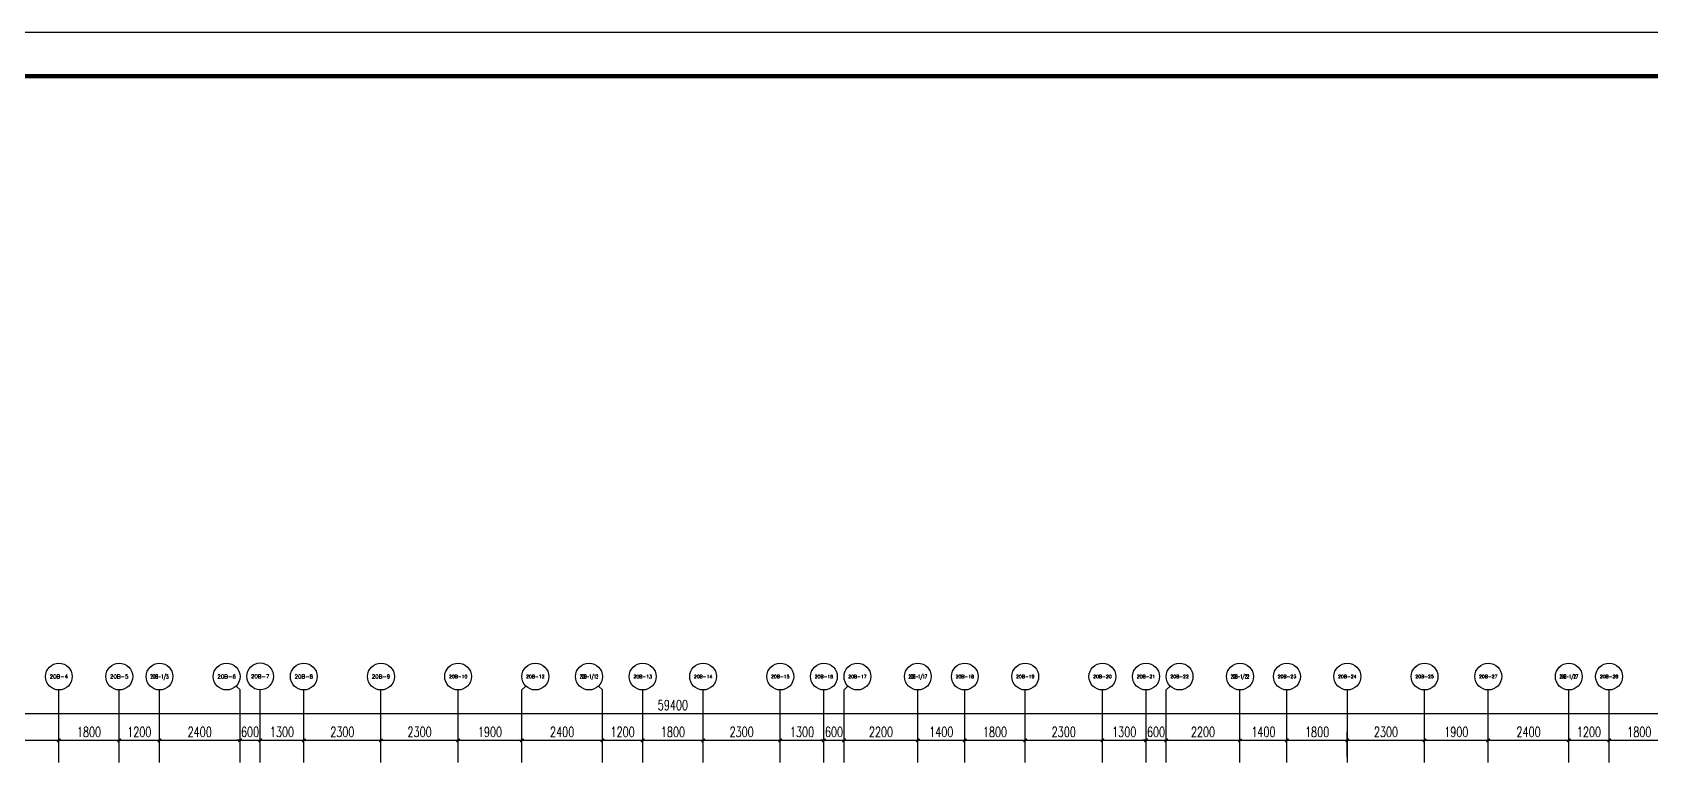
# Model space of a CAD drawing. Extents: x 296441 to 853063, y 459050 to 1117990.
# Drawn here: x 619309 to 667537, y 591569 to 613490 of the extents above; entities that cross this region are included whole.
import ezdxf
from ezdxf.enums import TextEntityAlignment as Align

# ---------------------------------------------------------------- set-up
doc = ezdxf.new("R2010")
doc.units = 0
doc.header["$LTSCALE"] = 1000
for name, color, linetype in [('AXIS', 3, 'Continuous'), ('AXIS_TEXT', 7, 'Continuous'), ('G-GRID-IDEN', 4, 'Continuous'), ('G-GRID-TEXT', 33, 'Continuous'), ('PUB_DIM', 3, 'Continuous'), ('ZT1_通用--图框---PM、LM、DY、JD', 150, 'Continuous')]:
    doc.layers.add(name, color=color, linetype=linetype)
doc.styles.add('_TCH_AXIS', font='COMPLEX', dxfattribs={"bigfont": 'GBCBIG'})
doc.styles.add('_TCH_DIM_T3', font='SIMPLEX', dxfattribs={"width": 0.705882, "bigfont": 'GBCBIG'})
doc.styles.add('GOA_04_COMPLEX_1.00', font='complex.shx')
doc.styles.add('ZT_图框1', font='ROMANS', dxfattribs={"width": 0.8, "bigfont": 'CHINESE'})
doc.dimstyles.new('_TCH_ARCH&&100', dxfattribs={"dimtxt": 297.5, "dimasz": 100, "dimexe": 250, "dimexo": 300, "dimgap": 100, "dimtad": 1, "dimdec": 0, "dimzin": 0, "dimdsep": 46, "dimtxsty": '_TCH_DIM_T3', "dimblk": 'ARCHTICK', "dimcen": 0.09, "dimclrt": 7, "dimazin": 2, "dimtfac": 1, "dimtdec": 0, "dimtix": 1, "dimtmove": 2, "dimatfit": 3, "dimfxl": 0, "dimtolj": 1, "dimtzin": 0, "dimarcsym": 0})

# ---------------------------------------------------------------- blocks, each defined once
blk = doc.blocks.new('_AXISO')
at = {"layer": 'G-GRID-IDEN'}
blk.add_circle((0, 0), 0.5, dxfattribs=at)
at = {"layer": 'G-GRID-TEXT', "style": 'GOA_04_COMPLEX_1.00', "width": 1.041667}
blk.add_attdef('A', text='', height=0.56, dxfattribs=at).set_placement((-0.25, -0.28), (0.25, -0.28), align=Align.FIT)
blk = doc.blocks.new('_ArchTick')
at = {"color": 0, "linetype": 'ByBlock', "const_width": 0.4}
blk.add_lwpolyline([(-0.5, -0.5), (0.5, 0.5)], dxfattribs=at)
blk = doc.blocks.new('*D231')
at = {"layer": 'Defpoints', "color": 0, "transparency": 16777216}
for p in [(668098, 593211), (608698, 591611), (668098, 591611)]:
    blk.add_point(p, dxfattribs=at)
at = {"layer": 'PUB_DIM', "color": 0, "lineweight": -2, "transparency": 16777216}
for p, q in [((608698, 591911), (608698, 593461)), ((608698, 593211), (668098, 593211)), ((668098, 591911), (668098, 593461))]:
    blk.add_line(p, q, dxfattribs=at)
at = {"layer": 'PUB_DIM', "color": 0, "lineweight": -2, "transparency": 16777216, "xscale": 100, "yscale": 100, "zscale": 100, "rotation": 180}
blk.add_blockref('_ArchTick', (608698, 593211), dxfattribs=at)
at = {"layer": 'PUB_DIM', "color": 0, "lineweight": -2, "transparency": 16777216, "xscale": 100, "yscale": 100, "zscale": 100}
blk.add_blockref('_ArchTick', (668098, 593211), dxfattribs=at)
at = {"layer": 'PUB_DIM', "color": 7, "transparency": 16777216, "insert": (638398, 593460), "char_height": 297.5, "attachment_point": 5, "style": '_TCH_DIM_T3'}
blk.add_mtext('\\A1;59400', dxfattribs=at)
blk = doc.blocks.new('*D234')
at = {"layer": 'Defpoints', "color": 0, "transparency": 16777216}
for p in [(620098, 592411), (615898, 591611), (620098, 591611)]:
    blk.add_point(p, dxfattribs=at)
at = {"layer": 'PUB_DIM', "color": 0, "lineweight": -2, "transparency": 16777216}
for p, q in [((615898, 591911), (615898, 592661)), ((615898, 592411), (620098, 592411)), ((620098, 591911), (620098, 592661))]:
    blk.add_line(p, q, dxfattribs=at)
at = {"layer": 'PUB_DIM', "color": 0, "lineweight": -2, "transparency": 16777216, "xscale": 100, "yscale": 100, "zscale": 100, "rotation": 180}
blk.add_blockref('_ArchTick', (615898, 592411), dxfattribs=at)
at = {"layer": 'PUB_DIM', "color": 0, "lineweight": -2, "transparency": 16777216, "xscale": 100, "yscale": 100, "zscale": 100}
blk.add_blockref('_ArchTick', (620098, 592411), dxfattribs=at)
at = {"layer": 'PUB_DIM', "color": 7, "transparency": 16777216, "insert": (617998, 592660), "char_height": 297.5, "attachment_point": 5, "style": '_TCH_DIM_T3'}
blk.add_mtext('\\A1;4200', dxfattribs=at)
blk = doc.blocks.new('*D235')
at = {"layer": 'Defpoints', "color": 0, "transparency": 16777216}
for p in [(621898, 592411), (620098, 591611), (621898, 591611)]:
    blk.add_point(p, dxfattribs=at)
at = {"layer": 'PUB_DIM', "color": 0, "lineweight": -2, "transparency": 16777216}
for p, q in [((620098, 591911), (620098, 592661)), ((620098, 592411), (621898, 592411)), ((621898, 591911), (621898, 592661))]:
    blk.add_line(p, q, dxfattribs=at)
at = {"layer": 'PUB_DIM', "color": 0, "lineweight": -2, "transparency": 16777216, "xscale": 100, "yscale": 100, "zscale": 100, "rotation": 180}
blk.add_blockref('_ArchTick', (620098, 592411), dxfattribs=at)
at = {"layer": 'PUB_DIM', "color": 0, "lineweight": -2, "transparency": 16777216, "xscale": 100, "yscale": 100, "zscale": 100}
blk.add_blockref('_ArchTick', (621898, 592411), dxfattribs=at)
at = {"layer": 'PUB_DIM', "color": 7, "transparency": 16777216, "insert": (620998, 592660), "char_height": 297.5, "attachment_point": 5, "style": '_TCH_DIM_T3'}
blk.add_mtext('\\A1;1800', dxfattribs=at)
blk = doc.blocks.new('*D236')
at = {"layer": 'Defpoints', "color": 0, "transparency": 16777216}
for p in [(623098, 592411), (621898, 591611), (623098, 591611)]:
    blk.add_point(p, dxfattribs=at)
at = {"layer": 'PUB_DIM', "color": 0, "lineweight": -2, "transparency": 16777216}
for p, q in [((621898, 591911), (621898, 592661)), ((621898, 592411), (623098, 592411)), ((623098, 591911), (623098, 592661))]:
    blk.add_line(p, q, dxfattribs=at)
at = {"layer": 'PUB_DIM', "color": 0, "lineweight": -2, "transparency": 16777216, "xscale": 100, "yscale": 100, "zscale": 100, "rotation": 180}
blk.add_blockref('_ArchTick', (621898, 592411), dxfattribs=at)
at = {"layer": 'PUB_DIM', "color": 0, "lineweight": -2, "transparency": 16777216, "xscale": 100, "yscale": 100, "zscale": 100}
blk.add_blockref('_ArchTick', (623098, 592411), dxfattribs=at)
at = {"layer": 'PUB_DIM', "color": 7, "transparency": 16777216, "insert": (622498, 592660), "char_height": 297.5, "attachment_point": 5, "style": '_TCH_DIM_T3'}
blk.add_mtext('\\A1;1200', dxfattribs=at)
blk = doc.blocks.new('*D237')
at = {"layer": 'Defpoints', "color": 0, "transparency": 16777216}
for p in [(625498, 592411), (623098, 591611), (625498, 591611)]:
    blk.add_point(p, dxfattribs=at)
at = {"layer": 'PUB_DIM', "color": 0, "lineweight": -2, "transparency": 16777216}
for p, q in [((623098, 591911), (623098, 592661)), ((623098, 592411), (625498, 592411)), ((625498, 591911), (625498, 592661))]:
    blk.add_line(p, q, dxfattribs=at)
at = {"layer": 'PUB_DIM', "color": 0, "lineweight": -2, "transparency": 16777216, "xscale": 100, "yscale": 100, "zscale": 100, "rotation": 180}
blk.add_blockref('_ArchTick', (623098, 592411), dxfattribs=at)
at = {"layer": 'PUB_DIM', "color": 0, "lineweight": -2, "transparency": 16777216, "xscale": 100, "yscale": 100, "zscale": 100}
blk.add_blockref('_ArchTick', (625498, 592411), dxfattribs=at)
at = {"layer": 'PUB_DIM', "color": 7, "transparency": 16777216, "insert": (624298, 592660), "char_height": 297.5, "attachment_point": 5, "style": '_TCH_DIM_T3'}
blk.add_mtext('\\A1;2400', dxfattribs=at)
blk = doc.blocks.new('*D238')
at = {"layer": 'Defpoints', "color": 0, "transparency": 16777216}
for p in [(626098, 592411), (625498, 591611), (626098, 591611)]:
    blk.add_point(p, dxfattribs=at)
at = {"layer": 'PUB_DIM', "color": 0, "lineweight": -2, "transparency": 16777216}
for p, q in [((625498, 592411), (625398, 592411)), ((625498, 591911), (625498, 592661)), ((625498, 592411), (626098, 592411)), ((626098, 591911), (626098, 592661)), ((626098, 592411), (626198, 592411))]:
    blk.add_line(p, q, dxfattribs=at)
at = {"layer": 'PUB_DIM', "color": 0, "lineweight": -2, "transparency": 16777216, "xscale": 100, "yscale": 100, "zscale": 100}
blk.add_blockref('_ArchTick', (625498, 592411), dxfattribs=at)
at = {"layer": 'PUB_DIM', "color": 0, "lineweight": -2, "transparency": 16777216, "xscale": 100, "yscale": 100, "zscale": 100, "rotation": 180}
blk.add_blockref('_ArchTick', (626098, 592411), dxfattribs=at)
at = {"layer": 'PUB_DIM', "color": 7, "transparency": 16777216, "insert": (625798, 592660), "char_height": 297.5, "attachment_point": 5, "style": '_TCH_DIM_T3'}
blk.add_mtext('\\A1;600', dxfattribs=at)
blk = doc.blocks.new('*D239')
at = {"layer": 'Defpoints', "color": 0, "transparency": 16777216}
for p in [(627398, 592411), (626098, 591611), (627398, 591611)]:
    blk.add_point(p, dxfattribs=at)
at = {"layer": 'PUB_DIM', "color": 0, "lineweight": -2, "transparency": 16777216}
for p, q in [((626098, 591911), (626098, 592661)), ((626098, 592411), (627398, 592411)), ((627398, 591911), (627398, 592661))]:
    blk.add_line(p, q, dxfattribs=at)
at = {"layer": 'PUB_DIM', "color": 0, "lineweight": -2, "transparency": 16777216, "xscale": 100, "yscale": 100, "zscale": 100, "rotation": 180}
blk.add_blockref('_ArchTick', (626098, 592411), dxfattribs=at)
at = {"layer": 'PUB_DIM', "color": 0, "lineweight": -2, "transparency": 16777216, "xscale": 100, "yscale": 100, "zscale": 100}
blk.add_blockref('_ArchTick', (627398, 592411), dxfattribs=at)
at = {"layer": 'PUB_DIM', "color": 7, "transparency": 16777216, "insert": (626748, 592660), "char_height": 297.5, "attachment_point": 5, "style": '_TCH_DIM_T3'}
blk.add_mtext('\\A1;1300', dxfattribs=at)
blk = doc.blocks.new('*D240')
at = {"layer": 'Defpoints', "color": 0, "transparency": 16777216}
for p in [(629698, 592411), (627398, 591611), (629698, 591611)]:
    blk.add_point(p, dxfattribs=at)
at = {"layer": 'PUB_DIM', "color": 0, "lineweight": -2, "transparency": 16777216}
for p, q in [((627398, 591911), (627398, 592661)), ((627398, 592411), (629698, 592411)), ((629698, 591911), (629698, 592661))]:
    blk.add_line(p, q, dxfattribs=at)
at = {"layer": 'PUB_DIM', "color": 0, "lineweight": -2, "transparency": 16777216, "xscale": 100, "yscale": 100, "zscale": 100, "rotation": 180}
blk.add_blockref('_ArchTick', (627398, 592411), dxfattribs=at)
at = {"layer": 'PUB_DIM', "color": 0, "lineweight": -2, "transparency": 16777216, "xscale": 100, "yscale": 100, "zscale": 100}
blk.add_blockref('_ArchTick', (629698, 592411), dxfattribs=at)
at = {"layer": 'PUB_DIM', "color": 7, "transparency": 16777216, "insert": (628548, 592660), "char_height": 297.5, "attachment_point": 5, "style": '_TCH_DIM_T3'}
blk.add_mtext('\\A1;2300', dxfattribs=at)
blk = doc.blocks.new('*D241')
at = {"layer": 'Defpoints', "color": 0, "transparency": 16777216}
for p in [(631998, 592411), (629698, 591611), (631998, 591611)]:
    blk.add_point(p, dxfattribs=at)
at = {"layer": 'PUB_DIM', "color": 0, "lineweight": -2, "transparency": 16777216}
for p, q in [((629698, 591911), (629698, 592661)), ((629698, 592411), (631998, 592411)), ((631998, 591911), (631998, 592661))]:
    blk.add_line(p, q, dxfattribs=at)
at = {"layer": 'PUB_DIM', "color": 0, "lineweight": -2, "transparency": 16777216, "xscale": 100, "yscale": 100, "zscale": 100, "rotation": 180}
blk.add_blockref('_ArchTick', (629698, 592411), dxfattribs=at)
at = {"layer": 'PUB_DIM', "color": 0, "lineweight": -2, "transparency": 16777216, "xscale": 100, "yscale": 100, "zscale": 100}
blk.add_blockref('_ArchTick', (631998, 592411), dxfattribs=at)
at = {"layer": 'PUB_DIM', "color": 7, "transparency": 16777216, "insert": (630848, 592660), "char_height": 297.5, "attachment_point": 5, "style": '_TCH_DIM_T3'}
blk.add_mtext('\\A1;2300', dxfattribs=at)
blk = doc.blocks.new('*D242')
at = {"layer": 'Defpoints', "color": 0, "transparency": 16777216}
for p in [(633898, 592411), (631998, 591611), (633898, 591611)]:
    blk.add_point(p, dxfattribs=at)
at = {"layer": 'PUB_DIM', "color": 0, "lineweight": -2, "transparency": 16777216}
for p, q in [((631998, 591911), (631998, 592661)), ((631998, 592411), (633898, 592411)), ((633898, 591911), (633898, 592661))]:
    blk.add_line(p, q, dxfattribs=at)
at = {"layer": 'PUB_DIM', "color": 0, "lineweight": -2, "transparency": 16777216, "xscale": 100, "yscale": 100, "zscale": 100, "rotation": 180}
blk.add_blockref('_ArchTick', (631998, 592411), dxfattribs=at)
at = {"layer": 'PUB_DIM', "color": 0, "lineweight": -2, "transparency": 16777216, "xscale": 100, "yscale": 100, "zscale": 100}
blk.add_blockref('_ArchTick', (633898, 592411), dxfattribs=at)
at = {"layer": 'PUB_DIM', "color": 7, "transparency": 16777216, "insert": (632948, 592660), "char_height": 297.5, "attachment_point": 5, "style": '_TCH_DIM_T3'}
blk.add_mtext('\\A1;1900', dxfattribs=at)
blk = doc.blocks.new('*D243')
at = {"layer": 'Defpoints', "color": 0, "transparency": 16777216}
for p in [(636298, 592411), (633898, 591611), (636298, 591611)]:
    blk.add_point(p, dxfattribs=at)
at = {"layer": 'PUB_DIM', "color": 0, "lineweight": -2, "transparency": 16777216}
for p, q in [((633898, 591911), (633898, 592661)), ((633898, 592411), (636298, 592411)), ((636298, 591911), (636298, 592661))]:
    blk.add_line(p, q, dxfattribs=at)
at = {"layer": 'PUB_DIM', "color": 0, "lineweight": -2, "transparency": 16777216, "xscale": 100, "yscale": 100, "zscale": 100, "rotation": 180}
blk.add_blockref('_ArchTick', (633898, 592411), dxfattribs=at)
at = {"layer": 'PUB_DIM', "color": 0, "lineweight": -2, "transparency": 16777216, "xscale": 100, "yscale": 100, "zscale": 100}
blk.add_blockref('_ArchTick', (636298, 592411), dxfattribs=at)
at = {"layer": 'PUB_DIM', "color": 7, "transparency": 16777216, "insert": (635098, 592660), "char_height": 297.5, "attachment_point": 5, "style": '_TCH_DIM_T3'}
blk.add_mtext('\\A1;2400', dxfattribs=at)
blk = doc.blocks.new('*D244')
at = {"layer": 'Defpoints', "color": 0, "transparency": 16777216}
for p in [(637498, 592411), (636298, 591611), (637498, 591611)]:
    blk.add_point(p, dxfattribs=at)
at = {"layer": 'PUB_DIM', "color": 0, "lineweight": -2, "transparency": 16777216}
for p, q in [((636298, 591911), (636298, 592661)), ((636298, 592411), (637498, 592411)), ((637498, 591911), (637498, 592661))]:
    blk.add_line(p, q, dxfattribs=at)
at = {"layer": 'PUB_DIM', "color": 0, "lineweight": -2, "transparency": 16777216, "xscale": 100, "yscale": 100, "zscale": 100, "rotation": 180}
blk.add_blockref('_ArchTick', (636298, 592411), dxfattribs=at)
at = {"layer": 'PUB_DIM', "color": 0, "lineweight": -2, "transparency": 16777216, "xscale": 100, "yscale": 100, "zscale": 100}
blk.add_blockref('_ArchTick', (637498, 592411), dxfattribs=at)
at = {"layer": 'PUB_DIM', "color": 7, "transparency": 16777216, "insert": (636898, 592660), "char_height": 297.5, "attachment_point": 5, "style": '_TCH_DIM_T3'}
blk.add_mtext('\\A1;1200', dxfattribs=at)
blk = doc.blocks.new('*D245')
at = {"layer": 'Defpoints', "color": 0, "transparency": 16777216}
for p in [(639298, 592411), (637498, 591611), (639298, 591611)]:
    blk.add_point(p, dxfattribs=at)
at = {"layer": 'PUB_DIM', "color": 0, "lineweight": -2, "transparency": 16777216}
for p, q in [((637498, 591911), (637498, 592661)), ((637498, 592411), (639298, 592411)), ((639298, 591911), (639298, 592661))]:
    blk.add_line(p, q, dxfattribs=at)
at = {"layer": 'PUB_DIM', "color": 0, "lineweight": -2, "transparency": 16777216, "xscale": 100, "yscale": 100, "zscale": 100, "rotation": 180}
blk.add_blockref('_ArchTick', (637498, 592411), dxfattribs=at)
at = {"layer": 'PUB_DIM', "color": 0, "lineweight": -2, "transparency": 16777216, "xscale": 100, "yscale": 100, "zscale": 100}
blk.add_blockref('_ArchTick', (639298, 592411), dxfattribs=at)
at = {"layer": 'PUB_DIM', "color": 7, "transparency": 16777216, "insert": (638398, 592660), "char_height": 297.5, "attachment_point": 5, "style": '_TCH_DIM_T3'}
blk.add_mtext('\\A1;1800', dxfattribs=at)
blk = doc.blocks.new('*D246')
at = {"layer": 'Defpoints', "color": 0, "transparency": 16777216}
for p in [(641598, 592411), (639298, 591611), (641598, 591611)]:
    blk.add_point(p, dxfattribs=at)
at = {"layer": 'PUB_DIM', "color": 0, "lineweight": -2, "transparency": 16777216}
for p, q in [((639298, 591911), (639298, 592661)), ((639298, 592411), (641598, 592411)), ((641598, 591911), (641598, 592661))]:
    blk.add_line(p, q, dxfattribs=at)
at = {"layer": 'PUB_DIM', "color": 0, "lineweight": -2, "transparency": 16777216, "xscale": 100, "yscale": 100, "zscale": 100, "rotation": 180}
blk.add_blockref('_ArchTick', (639298, 592411), dxfattribs=at)
at = {"layer": 'PUB_DIM', "color": 0, "lineweight": -2, "transparency": 16777216, "xscale": 100, "yscale": 100, "zscale": 100}
blk.add_blockref('_ArchTick', (641598, 592411), dxfattribs=at)
at = {"layer": 'PUB_DIM', "color": 7, "transparency": 16777216, "insert": (640448, 592660), "char_height": 297.5, "attachment_point": 5, "style": '_TCH_DIM_T3'}
blk.add_mtext('\\A1;2300', dxfattribs=at)
blk = doc.blocks.new('*D247')
at = {"layer": 'Defpoints', "color": 0, "transparency": 16777216}
for p in [(642898, 592411), (641598, 591611), (642898, 591611)]:
    blk.add_point(p, dxfattribs=at)
at = {"layer": 'PUB_DIM', "color": 0, "lineweight": -2, "transparency": 16777216}
for p, q in [((641598, 591911), (641598, 592661)), ((641598, 592411), (642898, 592411)), ((642898, 591911), (642898, 592661))]:
    blk.add_line(p, q, dxfattribs=at)
at = {"layer": 'PUB_DIM', "color": 0, "lineweight": -2, "transparency": 16777216, "xscale": 100, "yscale": 100, "zscale": 100, "rotation": 180}
blk.add_blockref('_ArchTick', (641598, 592411), dxfattribs=at)
at = {"layer": 'PUB_DIM', "color": 0, "lineweight": -2, "transparency": 16777216, "xscale": 100, "yscale": 100, "zscale": 100}
blk.add_blockref('_ArchTick', (642898, 592411), dxfattribs=at)
at = {"layer": 'PUB_DIM', "color": 7, "transparency": 16777216, "insert": (642248, 592660), "char_height": 297.5, "attachment_point": 5, "style": '_TCH_DIM_T3'}
blk.add_mtext('\\A1;1300', dxfattribs=at)
blk = doc.blocks.new('*D248')
at = {"layer": 'Defpoints', "color": 0, "transparency": 16777216}
for p in [(643498, 592411), (642898, 591611), (643498, 591611)]:
    blk.add_point(p, dxfattribs=at)
at = {"layer": 'PUB_DIM', "color": 0, "lineweight": -2, "transparency": 16777216}
for p, q in [((642898, 592411), (642798, 592411)), ((642898, 591911), (642898, 592661)), ((642898, 592411), (643498, 592411)), ((643498, 591911), (643498, 592661)), ((643498, 592411), (643598, 592411))]:
    blk.add_line(p, q, dxfattribs=at)
at = {"layer": 'PUB_DIM', "color": 0, "lineweight": -2, "transparency": 16777216, "xscale": 100, "yscale": 100, "zscale": 100}
blk.add_blockref('_ArchTick', (642898, 592411), dxfattribs=at)
at = {"layer": 'PUB_DIM', "color": 0, "lineweight": -2, "transparency": 16777216, "xscale": 100, "yscale": 100, "zscale": 100, "rotation": 180}
blk.add_blockref('_ArchTick', (643498, 592411), dxfattribs=at)
at = {"layer": 'PUB_DIM', "color": 7, "transparency": 16777216, "insert": (643198, 592660), "char_height": 297.5, "attachment_point": 5, "style": '_TCH_DIM_T3'}
blk.add_mtext('\\A1;600', dxfattribs=at)
blk = doc.blocks.new('*D249')
at = {"layer": 'Defpoints', "color": 0, "transparency": 16777216}
for p in [(645698, 592411), (643498, 591611), (645698, 591611)]:
    blk.add_point(p, dxfattribs=at)
at = {"layer": 'PUB_DIM', "color": 0, "lineweight": -2, "transparency": 16777216}
for p, q in [((643498, 591911), (643498, 592661)), ((643498, 592411), (645698, 592411)), ((645698, 591911), (645698, 592661))]:
    blk.add_line(p, q, dxfattribs=at)
at = {"layer": 'PUB_DIM', "color": 0, "lineweight": -2, "transparency": 16777216, "xscale": 100, "yscale": 100, "zscale": 100, "rotation": 180}
blk.add_blockref('_ArchTick', (643498, 592411), dxfattribs=at)
at = {"layer": 'PUB_DIM', "color": 0, "lineweight": -2, "transparency": 16777216, "xscale": 100, "yscale": 100, "zscale": 100}
blk.add_blockref('_ArchTick', (645698, 592411), dxfattribs=at)
at = {"layer": 'PUB_DIM', "color": 7, "transparency": 16777216, "insert": (644598, 592660), "char_height": 297.5, "attachment_point": 5, "style": '_TCH_DIM_T3'}
blk.add_mtext('\\A1;2200', dxfattribs=at)
blk = doc.blocks.new('*D250')
at = {"layer": 'Defpoints', "color": 0, "transparency": 16777216}
for p in [(647098, 592411), (645698, 591611), (647098, 591611)]:
    blk.add_point(p, dxfattribs=at)
at = {"layer": 'PUB_DIM', "color": 0, "lineweight": -2, "transparency": 16777216}
for p, q in [((645698, 591911), (645698, 592661)), ((645698, 592411), (647098, 592411)), ((647098, 591911), (647098, 592661))]:
    blk.add_line(p, q, dxfattribs=at)
at = {"layer": 'PUB_DIM', "color": 0, "lineweight": -2, "transparency": 16777216, "xscale": 100, "yscale": 100, "zscale": 100, "rotation": 180}
blk.add_blockref('_ArchTick', (645698, 592411), dxfattribs=at)
at = {"layer": 'PUB_DIM', "color": 0, "lineweight": -2, "transparency": 16777216, "xscale": 100, "yscale": 100, "zscale": 100}
blk.add_blockref('_ArchTick', (647098, 592411), dxfattribs=at)
at = {"layer": 'PUB_DIM', "color": 7, "transparency": 16777216, "insert": (646398, 592660), "char_height": 297.5, "attachment_point": 5, "style": '_TCH_DIM_T3'}
blk.add_mtext('\\A1;1400', dxfattribs=at)
blk = doc.blocks.new('*D251')
at = {"layer": 'Defpoints', "color": 0, "transparency": 16777216}
for p in [(648898, 592411), (647098, 591611), (648898, 591611)]:
    blk.add_point(p, dxfattribs=at)
at = {"layer": 'PUB_DIM', "color": 0, "lineweight": -2, "transparency": 16777216}
for p, q in [((647098, 591911), (647098, 592661)), ((647098, 592411), (648898, 592411)), ((648898, 591911), (648898, 592661))]:
    blk.add_line(p, q, dxfattribs=at)
at = {"layer": 'PUB_DIM', "color": 0, "lineweight": -2, "transparency": 16777216, "xscale": 100, "yscale": 100, "zscale": 100, "rotation": 180}
blk.add_blockref('_ArchTick', (647098, 592411), dxfattribs=at)
at = {"layer": 'PUB_DIM', "color": 0, "lineweight": -2, "transparency": 16777216, "xscale": 100, "yscale": 100, "zscale": 100}
blk.add_blockref('_ArchTick', (648898, 592411), dxfattribs=at)
at = {"layer": 'PUB_DIM', "color": 7, "transparency": 16777216, "insert": (647998, 592660), "char_height": 297.5, "attachment_point": 5, "style": '_TCH_DIM_T3'}
blk.add_mtext('\\A1;1800', dxfattribs=at)
blk = doc.blocks.new('*D252')
at = {"layer": 'Defpoints', "color": 0, "transparency": 16777216}
for p in [(651198, 592411), (648898, 591611), (651198, 591611)]:
    blk.add_point(p, dxfattribs=at)
at = {"layer": 'PUB_DIM', "color": 0, "lineweight": -2, "transparency": 16777216}
for p, q in [((648898, 591911), (648898, 592661)), ((648898, 592411), (651198, 592411)), ((651198, 591911), (651198, 592661))]:
    blk.add_line(p, q, dxfattribs=at)
at = {"layer": 'PUB_DIM', "color": 0, "lineweight": -2, "transparency": 16777216, "xscale": 100, "yscale": 100, "zscale": 100, "rotation": 180}
blk.add_blockref('_ArchTick', (648898, 592411), dxfattribs=at)
at = {"layer": 'PUB_DIM', "color": 0, "lineweight": -2, "transparency": 16777216, "xscale": 100, "yscale": 100, "zscale": 100}
blk.add_blockref('_ArchTick', (651198, 592411), dxfattribs=at)
at = {"layer": 'PUB_DIM', "color": 7, "transparency": 16777216, "insert": (650048, 592660), "char_height": 297.5, "attachment_point": 5, "style": '_TCH_DIM_T3'}
blk.add_mtext('\\A1;2300', dxfattribs=at)
blk = doc.blocks.new('*D253')
at = {"layer": 'Defpoints', "color": 0, "transparency": 16777216}
for p in [(652498, 592411), (651198, 591611), (652498, 591611)]:
    blk.add_point(p, dxfattribs=at)
at = {"layer": 'PUB_DIM', "color": 0, "lineweight": -2, "transparency": 16777216}
for p, q in [((651198, 591911), (651198, 592661)), ((651198, 592411), (652498, 592411)), ((652498, 591911), (652498, 592661))]:
    blk.add_line(p, q, dxfattribs=at)
at = {"layer": 'PUB_DIM', "color": 0, "lineweight": -2, "transparency": 16777216, "xscale": 100, "yscale": 100, "zscale": 100, "rotation": 180}
blk.add_blockref('_ArchTick', (651198, 592411), dxfattribs=at)
at = {"layer": 'PUB_DIM', "color": 0, "lineweight": -2, "transparency": 16777216, "xscale": 100, "yscale": 100, "zscale": 100}
blk.add_blockref('_ArchTick', (652498, 592411), dxfattribs=at)
at = {"layer": 'PUB_DIM', "color": 7, "transparency": 16777216, "insert": (651848, 592660), "char_height": 297.5, "attachment_point": 5, "style": '_TCH_DIM_T3'}
blk.add_mtext('\\A1;1300', dxfattribs=at)
blk = doc.blocks.new('*D254')
at = {"layer": 'Defpoints', "color": 0, "transparency": 16777216}
for p in [(653098, 592411), (652498, 591611), (653098, 591611)]:
    blk.add_point(p, dxfattribs=at)
at = {"layer": 'PUB_DIM', "color": 0, "lineweight": -2, "transparency": 16777216}
for p, q in [((652498, 592411), (652398, 592411)), ((652498, 591911), (652498, 592661)), ((652498, 592411), (653098, 592411)), ((653098, 591911), (653098, 592661)), ((653098, 592411), (653198, 592411))]:
    blk.add_line(p, q, dxfattribs=at)
at = {"layer": 'PUB_DIM', "color": 0, "lineweight": -2, "transparency": 16777216, "xscale": 100, "yscale": 100, "zscale": 100}
blk.add_blockref('_ArchTick', (652498, 592411), dxfattribs=at)
at = {"layer": 'PUB_DIM', "color": 0, "lineweight": -2, "transparency": 16777216, "xscale": 100, "yscale": 100, "zscale": 100, "rotation": 180}
blk.add_blockref('_ArchTick', (653098, 592411), dxfattribs=at)
at = {"layer": 'PUB_DIM', "color": 7, "transparency": 16777216, "insert": (652798, 592660), "char_height": 297.5, "attachment_point": 5, "style": '_TCH_DIM_T3'}
blk.add_mtext('\\A1;600', dxfattribs=at)
blk = doc.blocks.new('*D255')
at = {"layer": 'Defpoints', "color": 0, "transparency": 16777216}
for p in [(655298, 592411), (653098, 591611), (655298, 591611)]:
    blk.add_point(p, dxfattribs=at)
at = {"layer": 'PUB_DIM', "color": 0, "lineweight": -2, "transparency": 16777216}
for p, q in [((653098, 591911), (653098, 592661)), ((653098, 592411), (655298, 592411)), ((655298, 591911), (655298, 592661))]:
    blk.add_line(p, q, dxfattribs=at)
at = {"layer": 'PUB_DIM', "color": 0, "lineweight": -2, "transparency": 16777216, "xscale": 100, "yscale": 100, "zscale": 100, "rotation": 180}
blk.add_blockref('_ArchTick', (653098, 592411), dxfattribs=at)
at = {"layer": 'PUB_DIM', "color": 0, "lineweight": -2, "transparency": 16777216, "xscale": 100, "yscale": 100, "zscale": 100}
blk.add_blockref('_ArchTick', (655298, 592411), dxfattribs=at)
at = {"layer": 'PUB_DIM', "color": 7, "transparency": 16777216, "insert": (654198, 592660), "char_height": 297.5, "attachment_point": 5, "style": '_TCH_DIM_T3'}
blk.add_mtext('\\A1;2200', dxfattribs=at)
blk = doc.blocks.new('*D256')
at = {"layer": 'Defpoints', "color": 0, "transparency": 16777216}
for p in [(656698, 592411), (655298, 591611), (656698, 591611)]:
    blk.add_point(p, dxfattribs=at)
at = {"layer": 'PUB_DIM', "color": 0, "lineweight": -2, "transparency": 16777216}
for p, q in [((655298, 591911), (655298, 592661)), ((655298, 592411), (656698, 592411)), ((656698, 591911), (656698, 592661))]:
    blk.add_line(p, q, dxfattribs=at)
at = {"layer": 'PUB_DIM', "color": 0, "lineweight": -2, "transparency": 16777216, "xscale": 100, "yscale": 100, "zscale": 100, "rotation": 180}
blk.add_blockref('_ArchTick', (655298, 592411), dxfattribs=at)
at = {"layer": 'PUB_DIM', "color": 0, "lineweight": -2, "transparency": 16777216, "xscale": 100, "yscale": 100, "zscale": 100}
blk.add_blockref('_ArchTick', (656698, 592411), dxfattribs=at)
at = {"layer": 'PUB_DIM', "color": 7, "transparency": 16777216, "insert": (655998, 592660), "char_height": 297.5, "attachment_point": 5, "style": '_TCH_DIM_T3'}
blk.add_mtext('\\A1;1400', dxfattribs=at)
blk = doc.blocks.new('*D257')
at = {"layer": 'Defpoints', "color": 0, "transparency": 16777216}
for p in [(658498, 592411), (656698, 591611), (658498, 591611)]:
    blk.add_point(p, dxfattribs=at)
at = {"layer": 'PUB_DIM', "color": 0, "lineweight": -2, "transparency": 16777216}
for p, q in [((656698, 591911), (656698, 592661)), ((656698, 592411), (658498, 592411)), ((658498, 591911), (658498, 592661))]:
    blk.add_line(p, q, dxfattribs=at)
at = {"layer": 'PUB_DIM', "color": 0, "lineweight": -2, "transparency": 16777216, "xscale": 100, "yscale": 100, "zscale": 100, "rotation": 180}
blk.add_blockref('_ArchTick', (656698, 592411), dxfattribs=at)
at = {"layer": 'PUB_DIM', "color": 0, "lineweight": -2, "transparency": 16777216, "xscale": 100, "yscale": 100, "zscale": 100}
blk.add_blockref('_ArchTick', (658498, 592411), dxfattribs=at)
at = {"layer": 'PUB_DIM', "color": 7, "transparency": 16777216, "insert": (657598, 592660), "char_height": 297.5, "attachment_point": 5, "style": '_TCH_DIM_T3'}
blk.add_mtext('\\A1;1800', dxfattribs=at)
blk = doc.blocks.new('*D258')
at = {"layer": 'Defpoints', "color": 0, "transparency": 16777216}
for p in [(660798, 592411), (658498, 591611), (660798, 591611)]:
    blk.add_point(p, dxfattribs=at)
at = {"layer": 'PUB_DIM', "color": 0, "lineweight": -2, "transparency": 16777216}
for p, q in [((658498, 591911), (658498, 592661)), ((658498, 592411), (660798, 592411)), ((660798, 591911), (660798, 592661))]:
    blk.add_line(p, q, dxfattribs=at)
at = {"layer": 'PUB_DIM', "color": 0, "lineweight": -2, "transparency": 16777216, "xscale": 100, "yscale": 100, "zscale": 100, "rotation": 180}
blk.add_blockref('_ArchTick', (658498, 592411), dxfattribs=at)
at = {"layer": 'PUB_DIM', "color": 0, "lineweight": -2, "transparency": 16777216, "xscale": 100, "yscale": 100, "zscale": 100}
blk.add_blockref('_ArchTick', (660798, 592411), dxfattribs=at)
at = {"layer": 'PUB_DIM', "color": 7, "transparency": 16777216, "insert": (659648, 592660), "char_height": 297.5, "attachment_point": 5, "style": '_TCH_DIM_T3'}
blk.add_mtext('\\A1;2300', dxfattribs=at)
blk = doc.blocks.new('*D259')
at = {"layer": 'Defpoints', "color": 0, "transparency": 16777216}
for p in [(662698, 592411), (660798, 591611), (662698, 591611)]:
    blk.add_point(p, dxfattribs=at)
at = {"layer": 'PUB_DIM', "color": 0, "lineweight": -2, "transparency": 16777216}
for p, q in [((660798, 591911), (660798, 592661)), ((660798, 592411), (662698, 592411)), ((662698, 591911), (662698, 592661))]:
    blk.add_line(p, q, dxfattribs=at)
at = {"layer": 'PUB_DIM', "color": 0, "lineweight": -2, "transparency": 16777216, "xscale": 100, "yscale": 100, "zscale": 100, "rotation": 180}
blk.add_blockref('_ArchTick', (660798, 592411), dxfattribs=at)
at = {"layer": 'PUB_DIM', "color": 0, "lineweight": -2, "transparency": 16777216, "xscale": 100, "yscale": 100, "zscale": 100}
blk.add_blockref('_ArchTick', (662698, 592411), dxfattribs=at)
at = {"layer": 'PUB_DIM', "color": 7, "transparency": 16777216, "insert": (661748, 592660), "char_height": 297.5, "attachment_point": 5, "style": '_TCH_DIM_T3'}
blk.add_mtext('\\A1;1900', dxfattribs=at)
blk = doc.blocks.new('*D260')
at = {"layer": 'Defpoints', "color": 0, "transparency": 16777216}
for p in [(665098, 592411), (662698, 591611), (665098, 591611)]:
    blk.add_point(p, dxfattribs=at)
at = {"layer": 'PUB_DIM', "color": 0, "lineweight": -2, "transparency": 16777216}
for p, q in [((662698, 591911), (662698, 592661)), ((662698, 592411), (665098, 592411)), ((665098, 591911), (665098, 592661))]:
    blk.add_line(p, q, dxfattribs=at)
at = {"layer": 'PUB_DIM', "color": 0, "lineweight": -2, "transparency": 16777216, "xscale": 100, "yscale": 100, "zscale": 100, "rotation": 180}
blk.add_blockref('_ArchTick', (662698, 592411), dxfattribs=at)
at = {"layer": 'PUB_DIM', "color": 0, "lineweight": -2, "transparency": 16777216, "xscale": 100, "yscale": 100, "zscale": 100}
blk.add_blockref('_ArchTick', (665098, 592411), dxfattribs=at)
at = {"layer": 'PUB_DIM', "color": 7, "transparency": 16777216, "insert": (663898, 592660), "char_height": 297.5, "attachment_point": 5, "style": '_TCH_DIM_T3'}
blk.add_mtext('\\A1;2400', dxfattribs=at)
blk = doc.blocks.new('*D261')
at = {"layer": 'Defpoints', "color": 0, "transparency": 16777216}
for p in [(666298, 592411), (665098, 591611), (666298, 591611)]:
    blk.add_point(p, dxfattribs=at)
at = {"layer": 'PUB_DIM', "color": 0, "lineweight": -2, "transparency": 16777216}
for p, q in [((665098, 591911), (665098, 592661)), ((665098, 592411), (666298, 592411)), ((666298, 591911), (666298, 592661))]:
    blk.add_line(p, q, dxfattribs=at)
at = {"layer": 'PUB_DIM', "color": 0, "lineweight": -2, "transparency": 16777216, "xscale": 100, "yscale": 100, "zscale": 100, "rotation": 180}
blk.add_blockref('_ArchTick', (665098, 592411), dxfattribs=at)
at = {"layer": 'PUB_DIM', "color": 0, "lineweight": -2, "transparency": 16777216, "xscale": 100, "yscale": 100, "zscale": 100}
blk.add_blockref('_ArchTick', (666298, 592411), dxfattribs=at)
at = {"layer": 'PUB_DIM', "color": 7, "transparency": 16777216, "insert": (665698, 592660), "char_height": 297.5, "attachment_point": 5, "style": '_TCH_DIM_T3'}
blk.add_mtext('\\A1;1200', dxfattribs=at)
blk = doc.blocks.new('*D262')
at = {"layer": 'Defpoints', "color": 0, "transparency": 16777216}
for p in [(668098, 592411), (666298, 591611), (668098, 591611)]:
    blk.add_point(p, dxfattribs=at)
at = {"layer": 'PUB_DIM', "color": 0, "lineweight": -2, "transparency": 16777216}
for p, q in [((666298, 591911), (666298, 592661)), ((666298, 592411), (668098, 592411)), ((668098, 591911), (668098, 592661))]:
    blk.add_line(p, q, dxfattribs=at)
at = {"layer": 'PUB_DIM', "color": 0, "lineweight": -2, "transparency": 16777216, "xscale": 100, "yscale": 100, "zscale": 100, "rotation": 180}
blk.add_blockref('_ArchTick', (666298, 592411), dxfattribs=at)
at = {"layer": 'PUB_DIM', "color": 0, "lineweight": -2, "transparency": 16777216, "xscale": 100, "yscale": 100, "zscale": 100}
blk.add_blockref('_ArchTick', (668098, 592411), dxfattribs=at)
at = {"layer": 'PUB_DIM', "color": 7, "transparency": 16777216, "insert": (667198, 592660), "char_height": 297.5, "attachment_point": 5, "style": '_TCH_DIM_T3'}
blk.add_mtext('\\A1;1800', dxfattribs=at)
blk = doc.blocks.new('ZT_A1标准图框')
blk.add_lwpolyline([(0, -594), (841, -594), (841, 0), (0, 0)], close=True)
at = {"const_width": 1}
blk.add_lwpolyline([(25, -584), (831, -584), (831, -10), (25, -10)], close=True, dxfattribs=at)
at = {"color": 70, "ltscale": 0.3, "style": 'ZT_图框1', "flags": 8}
for tag, width, p in [('子项名称', 0.65, (803.53, -431.64)), ('图名', 0.8, (803.53, -450.79))]:
    blk.add_attdef(tag, text='', height=3.5, dxfattribs=dict(at, width=width)).set_placement(p, align=Align.MIDDLE)
at = {"color": 70, "style": 'ZT_图框1', "width": 0.7, "flags": 8}
for tag, p in [('比例', (823.26, -510.32)), ('版本', (823.22, -517.8)), ('图号', (809.52, -525.31))]:
    blk.add_attdef(tag, text='', height=2.8, dxfattribs=at).set_placement(p, align=Align.MIDDLE)

msp = doc.modelspace()

# ---------------------------------------------------------------- linework, layer by layer
at = {"layer": 'AXIS'}
for p, q in [((620098.5, 591750), (620098.5, 593911)), ((621898.5, 591750), (621898.5, 593911)), ((623098.5, 591750), (623098.5, 593911)), ((625381.3, 594028.1), (625498.5, 593911)), ((625498.5, 591750), (625498.5, 593911)), ((626098.5, 591752.6), (626098.5, 593913.6)), ((627398.5, 591750), (627398.5, 593911)), ((629698.5, 591750), (629698.5, 593911)), ((631998.5, 591750), (631998.5, 593911)), ((634015.6, 594028.1), (633898.5, 593911)), ((633898.5, 591750), (633898.5, 593911)), ((636181.3, 594028.1), (636298.5, 593911)), ((636298.5, 591750), (636298.5, 593911)), ((637498.5, 591750), (637498.5, 593911)), ((639298.5, 591750), (639298.5, 593911)), ((641598.5, 591750), (641598.5, 593911)), ((642898.5, 591750), (642898.5, 593911)), ((643615.6, 594028.1), (643498.5, 593911)), ((643498.5, 591750), (643498.5, 593911)), ((645698.5, 591750), (645698.5, 593911)), ((647098.5, 591750), (647098.5, 593911)), ((648898.5, 591750), (648898.5, 593911)), ((651198.5, 591750), (651198.5, 593911)), ((652498.5, 591750), (652498.5, 593911)), ((653215.6, 594028.1), (653098.5, 593911)), ((653098.5, 591750), (653098.5, 593911)), ((655298.5, 591750), (655298.5, 593911)), ((656698.5, 591750), (656698.5, 593911)), ((658498.5, 591750), (658498.5, 593911)), ((660798.5, 591750), (660798.5, 593911)), ((662698.5, 591750), (662698.5, 593911)), ((665098.5, 591750), (665098.5, 593911)), ((666298.5, 591750), (666298.5, 593911))]:
    msp.add_line(p, q, dxfattribs=at)

# ---------------------------------------------------------------- block references
ref = msp.add_blockref('_AXISO', (620098.5, 594311), dxfattribs=dict(at, xscale=800, yscale=800, zscale=800))
ref.add_attrib('A', '20B-4', dxfattribs={"layer": 'AXIS_TEXT', "height": 110.84, "style": '_TCH_AXIS'}).set_placement((619824, 594255.5), (620372.9, 594255.5), align=Align.FIT)
ref = msp.add_blockref('_AXISO', (621898.5, 594311), dxfattribs=dict(at, xscale=800, yscale=800, zscale=800))
ref.add_attrib('A', '20B-5', dxfattribs={"layer": 'AXIS_TEXT', "height": 112.93, "style": '_TCH_AXIS'}).set_placement((621624.2, 594254.5), (622172.7, 594254.5), align=Align.FIT)
ref = msp.add_blockref('_AXISO', (623098.5, 594311), dxfattribs=dict(at, xscale=800, yscale=800, zscale=800))
ref.add_attrib('A', '20B-1/5', dxfattribs={"layer": 'AXIS_TEXT', "height": 125.63, "style": '_TCH_AXIS', "width": 0.65625}).set_placement((622825.6, 594248.2), (623371.3, 594248.2), align=Align.FIT)
ref = msp.add_blockref('_AXISO', (625098.5, 594311), dxfattribs=dict(at, xscale=800, yscale=800, zscale=800))
ref.add_attrib('A', '20B-6', dxfattribs={"layer": 'AXIS_TEXT', "height": 112.93, "style": '_TCH_AXIS'}).set_placement((624824.2, 594254.5), (625372.7, 594254.5), align=Align.FIT)
ref = msp.add_blockref('_AXISO', (626098.5, 594313.6), dxfattribs=dict(at, xscale=800, yscale=800, zscale=800))
ref.add_attrib('A', '20B-7', dxfattribs={"layer": 'AXIS_TEXT', "height": 112.93, "style": '_TCH_AXIS'}).set_placement((625824.2, 594257.1), (626372.7, 594257.1), align=Align.FIT)
ref = msp.add_blockref('_AXISO', (627398.5, 594311), dxfattribs=dict(at, xscale=800, yscale=800, zscale=800))
ref.add_attrib('A', '20B-8', dxfattribs={"layer": 'AXIS_TEXT', "height": 112.93, "style": '_TCH_AXIS'}).set_placement((627124.2, 594254.5), (627672.7, 594254.5), align=Align.FIT)
ref = msp.add_blockref('_AXISO', (629698.5, 594311), dxfattribs=dict(at, xscale=800, yscale=800, zscale=800))
ref.add_attrib('A', '20B-9', dxfattribs={"layer": 'AXIS_TEXT', "height": 112.93, "style": '_TCH_AXIS'}).set_placement((629424.2, 594254.5), (629972.7, 594254.5), align=Align.FIT)
ref = msp.add_blockref('_AXISO', (631998.5, 594311), dxfattribs=dict(at, xscale=800, yscale=800, zscale=800))
ref.add_attrib('A', '20B-10', dxfattribs={"layer": 'AXIS_TEXT', "height": 98.93, "style": '_TCH_AXIS'}).set_placement((631722.9, 594261.5), (632274.1, 594261.5), align=Align.FIT)
ref = msp.add_blockref('_AXISO', (634298.5, 594311), dxfattribs=dict(at, xscale=800, yscale=800, zscale=800))
ref.add_attrib('A', '20B-12', dxfattribs={"layer": 'AXIS_TEXT', "height": 98.93, "style": '_TCH_AXIS'}).set_placement((634022.9, 594261.5), (634574.1, 594261.5), align=Align.FIT)
ref = msp.add_blockref('_AXISO', (635898.5, 594311), dxfattribs=dict(at, xscale=800, yscale=800, zscale=800))
ref.add_attrib('A', '20B-1/12', dxfattribs={"layer": 'AXIS_TEXT', "height": 113.93, "style": '_TCH_AXIS', "width": 0.65625}).set_placement((635624.3, 594254), (636172.6, 594254), align=Align.FIT)
ref = msp.add_blockref('_AXISO', (637498.5, 594311), dxfattribs=dict(at, xscale=800, yscale=800, zscale=800))
ref.add_attrib('A', '20B-13', dxfattribs={"layer": 'AXIS_TEXT', "height": 98.93, "style": '_TCH_AXIS'}).set_placement((637222.9, 594261.5), (637774.1, 594261.5), align=Align.FIT)
ref = msp.add_blockref('_AXISO', (639298.5, 594311), dxfattribs=dict(at, xscale=800, yscale=800, zscale=800))
ref.add_attrib('A', '20B-14', dxfattribs={"layer": 'AXIS_TEXT', "height": 97.32, "style": '_TCH_AXIS'}).set_placement((639022.7, 594262.3), (639574.2, 594262.3), align=Align.FIT)
ref = msp.add_blockref('_AXISO', (641598.5, 594311), dxfattribs=dict(at, xscale=800, yscale=800, zscale=800))
ref.add_attrib('A', '20B-15', dxfattribs={"layer": 'AXIS_TEXT', "height": 98.93, "style": '_TCH_AXIS'}).set_placement((641322.9, 594261.5), (641874.1, 594261.5), align=Align.FIT)
ref = msp.add_blockref('_AXISO', (642898.5, 594311), dxfattribs=dict(at, xscale=800, yscale=800, zscale=800))
ref.add_attrib('A', '20B-16', dxfattribs={"layer": 'AXIS_TEXT', "height": 98.93, "style": '_TCH_AXIS'}).set_placement((642622.9, 594261.5), (643174.1, 594261.5), align=Align.FIT)
ref = msp.add_blockref('_AXISO', (643898.5, 594311), dxfattribs=dict(at, xscale=800, yscale=800, zscale=800))
ref.add_attrib('A', '20B-17', dxfattribs={"layer": 'AXIS_TEXT', "height": 98.93, "style": '_TCH_AXIS'}).set_placement((643622.9, 594261.5), (644174.1, 594261.5), align=Align.FIT)
ref = msp.add_blockref('_AXISO', (645698.5, 594311), dxfattribs=dict(at, xscale=800, yscale=800, zscale=800))
ref.add_attrib('A', '20B-1/17', dxfattribs={"layer": 'AXIS_TEXT', "height": 113.93, "style": '_TCH_AXIS', "width": 0.65625}).set_placement((645424.3, 594254), (645972.6, 594254), align=Align.FIT)
ref = msp.add_blockref('_AXISO', (647098.5, 594311), dxfattribs=dict(at, xscale=800, yscale=800, zscale=800))
ref.add_attrib('A', '20B-18', dxfattribs={"layer": 'AXIS_TEXT', "height": 98.93, "style": '_TCH_AXIS'}).set_placement((646822.9, 594261.5), (647374.1, 594261.5), align=Align.FIT)
ref = msp.add_blockref('_AXISO', (648898.5, 594311), dxfattribs=dict(at, xscale=800, yscale=800, zscale=800))
ref.add_attrib('A', '20B-19', dxfattribs={"layer": 'AXIS_TEXT', "height": 98.93, "style": '_TCH_AXIS'}).set_placement((648622.9, 594261.5), (649174.1, 594261.5), align=Align.FIT)
ref = msp.add_blockref('_AXISO', (651198.5, 594311), dxfattribs=dict(at, xscale=800, yscale=800, zscale=800))
ref.add_attrib('A', '20B-20', dxfattribs={"layer": 'AXIS_TEXT', "height": 95, "style": '_TCH_AXIS'}).set_placement((650922.5, 594263.5), (651474.4, 594263.5), align=Align.FIT)
ref = msp.add_blockref('_AXISO', (652498.5, 594311), dxfattribs=dict(at, xscale=800, yscale=800, zscale=800))
ref.add_attrib('A', '20B-21', dxfattribs={"layer": 'AXIS_TEXT', "height": 98.93, "style": '_TCH_AXIS'}).set_placement((652222.9, 594261.5), (652774.1, 594261.5), align=Align.FIT)
ref = msp.add_blockref('_AXISO', (653498.5, 594311), dxfattribs=dict(at, xscale=800, yscale=800, zscale=800))
ref.add_attrib('A', '20B-22', dxfattribs={"layer": 'AXIS_TEXT', "height": 95, "style": '_TCH_AXIS'}).set_placement((653222.5, 594263.5), (653774.4, 594263.5), align=Align.FIT)
ref = msp.add_blockref('_AXISO', (655298.5, 594311), dxfattribs=dict(at, xscale=800, yscale=800, zscale=800))
ref.add_attrib('A', '20B-1/22', dxfattribs={"layer": 'AXIS_TEXT', "height": 110.49, "style": '_TCH_AXIS', "width": 0.65625}).set_placement((655024, 594255.7), (655573, 594255.7), align=Align.FIT)
ref = msp.add_blockref('_AXISO', (656698.5, 594311), dxfattribs=dict(at, xscale=800, yscale=800, zscale=800))
ref.add_attrib('A', '20B-23', dxfattribs={"layer": 'AXIS_TEXT', "height": 95, "style": '_TCH_AXIS'}).set_placement((656422.5, 594263.5), (656974.4, 594263.5), align=Align.FIT)
ref = msp.add_blockref('_AXISO', (658498.5, 594311), dxfattribs=dict(at, xscale=800, yscale=800, zscale=800))
ref.add_attrib('A', '20B-24', dxfattribs={"layer": 'AXIS_TEXT', "height": 93.51, "style": '_TCH_AXIS'}).set_placement((658222.4, 594264.2), (658774.5, 594264.2), align=Align.FIT)
ref = msp.add_blockref('_AXISO', (660798.5, 594311), dxfattribs=dict(at, xscale=800, yscale=800, zscale=800))
ref.add_attrib('A', '20B-25', dxfattribs={"layer": 'AXIS_TEXT', "height": 95, "style": '_TCH_AXIS'}).set_placement((660522.5, 594263.5), (661074.4, 594263.5), align=Align.FIT)
ref = msp.add_blockref('_AXISO', (662698.5, 594311), dxfattribs=dict(at, xscale=800, yscale=800, zscale=800))
ref.add_attrib('A', '20B-27', dxfattribs={"layer": 'AXIS_TEXT', "height": 95, "style": '_TCH_AXIS'}).set_placement((662422.5, 594263.5), (662974.4, 594263.5), align=Align.FIT)
ref = msp.add_blockref('_AXISO', (665098.5, 594311), dxfattribs=dict(at, xscale=800, yscale=800, zscale=800))
ref.add_attrib('A', '20B-1/27', dxfattribs={"layer": 'AXIS_TEXT', "height": 110.49, "style": '_TCH_AXIS', "width": 0.65625}).set_placement((664824, 594255.7), (665373, 594255.7), align=Align.FIT)
ref = msp.add_blockref('_AXISO', (666298.5, 594311), dxfattribs=dict(at, xscale=800, yscale=800, zscale=800))
ref.add_attrib('A', '20B-28', dxfattribs={"layer": 'AXIS_TEXT', "height": 95, "style": '_TCH_AXIS'}).set_placement((666022.5, 594263.5), (666574.4, 594263.5), align=Align.FIT)
at = {"layer": 'ZT1_通用--图框---PM、LM、DY、JD', "ltscale": 10, "xscale": 130, "yscale": 130, "zscale": 130}
msp.add_blockref('ZT_A1标准图框', (582499.1, 613490), dxfattribs=at)

# ---------------------------------------------------------------- dimensions: what is measured, and where the dimension line sits
at = {"layer": 'PUB_DIM'}
for p1, p2, distance, picture, middle in [((608698.5, 591611), (668098.5, 591611), 1600, '*D231', (638398.5, 593459.7)), ((615898.5, 591611), (620098.5, 591611), 800, '*D234', (617998.5, 592659.7)), ((620098.5, 591611), (621898.5, 591611), 800, '*D235', (620998.5, 592659.7)), ((621898.5, 591611), (623098.5, 591611), 800, '*D236', (622498.5, 592659.7)), ((623098.5, 591611), (625498.5, 591611), 800, '*D237', (624298.5, 592659.7)), ((625498.5, 591611), (626098.5, 591611), 800, '*D238', (625798.5, 592659.7)), ((626098.5, 591611), (627398.5, 591611), 800, '*D239', (626748.5, 592659.7)), ((627398.5, 591611), (629698.5, 591611), 800, '*D240', (628548.5, 592659.7)), ((629698.5, 591611), (631998.5, 591611), 800, '*D241', (630848.5, 592659.7)), ((631998.5, 591611), (633898.5, 591611), 800, '*D242', (632948.5, 592659.7)), ((633898.5, 591611), (636298.5, 591611), 800, '*D243', (635098.5, 592659.7)), ((636298.5, 591611), (637498.5, 591611), 800, '*D244', (636898.5, 592659.7)), ((637498.5, 591611), (639298.5, 591611), 800, '*D245', (638398.5, 592659.7)), ((639298.5, 591611), (641598.5, 591611), 800, '*D246', (640448.5, 592659.7)), ((641598.5, 591611), (642898.5, 591611), 800, '*D247', (642248.5, 592659.7)), ((642898.5, 591611), (643498.5, 591611), 800, '*D248', (643198.5, 592659.7)), ((643498.5, 591611), (645698.5, 591611), 800, '*D249', (644598.5, 592659.7)), ((645698.5, 591611), (647098.5, 591611), 800, '*D250', (646398.5, 592659.7)), ((647098.5, 591611), (648898.5, 591611), 800, '*D251', (647998.5, 592659.7)), ((648898.5, 591611), (651198.5, 591611), 800, '*D252', (650048.5, 592659.7)), ((651198.5, 591611), (652498.5, 591611), 800, '*D253', (651848.5, 592659.7)), ((652498.5, 591611), (653098.5, 591611), 800, '*D254', (652798.5, 592659.7)), ((653098.5, 591611), (655298.5, 591611), 800, '*D255', (654198.5, 592659.7)), ((655298.5, 591611), (656698.5, 591611), 800, '*D256', (655998.5, 592659.7)), ((656698.5, 591611), (658498.5, 591611), 800, '*D257', (657598.5, 592659.7)), ((658498.5, 591611), (660798.5, 591611), 800, '*D258', (659648.5, 592659.7)), ((660798.5, 591611), (662698.5, 591611), 800, '*D259', (661748.5, 592659.7)), ((662698.5, 591611), (665098.5, 591611), 800, '*D260', (663898.5, 592659.7)), ((665098.5, 591611), (666298.5, 591611), 800, '*D261', (665698.5, 592659.7)), ((666298.5, 591611), (668098.5, 591611), 800, '*D262', (667198.5, 592659.7))]:
    dim = msp.add_aligned_dim(p1=p1, p2=p2, distance=distance, dimstyle='_TCH_ARCH&&100', dxfattribs=at)
    dim.commit()
    dim.dimension.update_dxf_attribs({"geometry": picture, "text_midpoint": middle})

doc.saveas('drawing.dxf')
